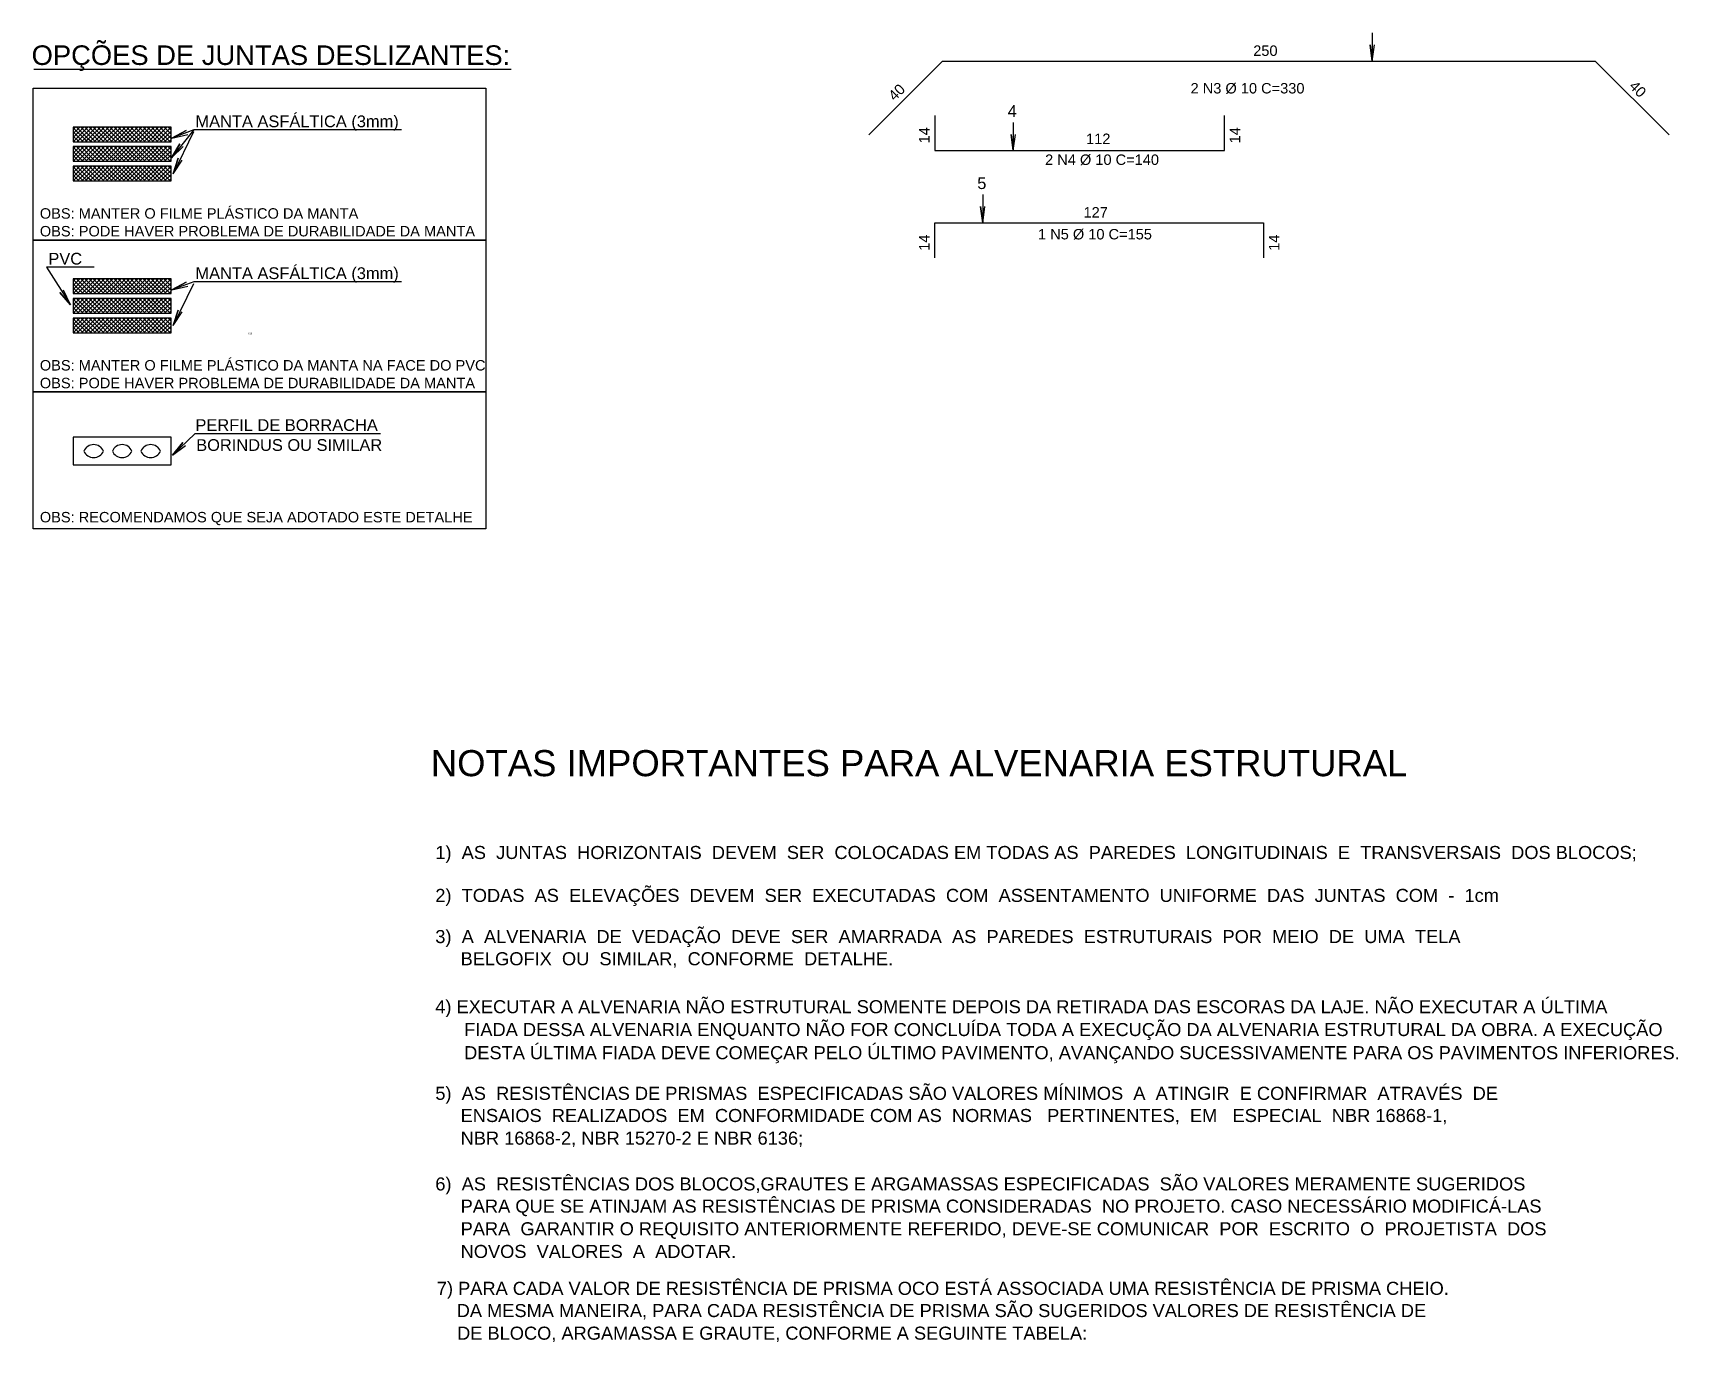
# Model space of a CAD drawing. Extents: x 0 to 119, y 0 to 84.
# Drawn here: x 53.43 to 78.64, y 41.46 to 61.53 of the extents above; entities that cross this region are included whole.
import ezdxf

# ---------------------------------------------------------------- set-up
doc = ezdxf.new("R2010")
doc.units = 0
doc.header["$MEASUREMENT"] = 0
for name, color, linetype in [('1', 3, 'CONTINUOUS'), ('11', 4, 'CONTINUOUS'), ('15', 12, 'CONTINUOUS'), ('25', 130, 'CONTINUOUS'), ('3', 7, 'CONTINUOUS'), ('32', 250, 'CONTINUOUS'), ('4', 5, 'CONTINUOUS'), ('9', 8, 'CONTINUOUS')]:
    doc.layers.add(name, color=color, linetype=linetype)
doc.styles.add('TQS_ARIAL', font='arial.ttf')

msp = doc.modelspace()

# ---------------------------------------------------------------- linework, layer by layer
at = {"layer": '1', "color": 3, "linetype": 'Continuous'}
for p, q in [((54.049614, 57.298795), (54.212442, 57.461623)), ((54.049614, 57.362434), (54.148802, 57.461623)), ((54.049614, 57.426074), (54.085163, 57.461623)), ((55.549614, 57.461623), (54.049614, 57.461623)), ((54.049614, 57.461623), (54.049614, 57.236623)), ((54.235915, 57.264568), (54.049614, 57.45087)), ((54.180577, 57.256268), (54.049614, 57.387231)), ((54.125238, 57.247967), (54.049614, 57.323591)), ((54.069899, 57.239666), (54.049614, 57.259951)), ((54.049614, 57.236623), (55.549614, 57.236623)), ((54.051341, 57.236882), (54.276082, 57.461623)), ((54.072942, 57.236623), (54.069899, 57.239666)), ((54.291254, 57.272869), (54.1025, 57.461623)), ((54.114721, 57.236623), (54.126211, 57.248113)), ((54.136581, 57.236623), (54.125238, 57.247967)), ((54.126211, 57.248113), (54.339721, 57.461623)), ((54.346593, 57.28117), (54.16614, 57.461623)), ((54.178361, 57.236623), (54.201081, 57.259343)), ((54.200221, 57.236623), (54.180577, 57.256268)), ((54.201081, 57.259343), (54.403361, 57.461623)), ((54.401932, 57.289471), (54.229779, 57.461623)), ((54.263861, 57.236623), (54.235915, 57.264568)), ((54.242, 57.236623), (54.275951, 57.270574)), ((54.275951, 57.270574), (54.467, 57.461623)), ((54.3275, 57.236623), (54.291254, 57.272869)), ((54.457271, 57.297772), (54.293419, 57.461623)), ((54.30564, 57.236623), (54.350821, 57.281804)), ((54.39114, 57.236623), (54.346593, 57.28117)), ((54.350821, 57.281804), (54.53064, 57.461623)), ((54.512609, 57.306072), (54.357059, 57.461623)), ((54.36928, 57.236623), (54.425691, 57.293035)), ((54.454779, 57.236623), (54.401932, 57.289471)), ((54.567948, 57.314373), (54.420698, 57.461623)), ((54.425691, 57.293035), (54.59428, 57.461623)), ((54.432919, 57.236623), (54.500561, 57.304265)), ((54.518419, 57.236623), (54.457271, 57.297772)), ((54.623287, 57.322674), (54.484338, 57.461623)), ((54.496559, 57.236623), (54.575432, 57.315496)), ((54.500561, 57.304265), (54.657919, 57.461623)), ((54.582059, 57.236623), (54.512609, 57.306072)), ((54.678626, 57.330975), (54.547977, 57.461623)), ((54.560199, 57.236623), (54.650302, 57.326726)), ((54.645698, 57.236623), (54.567948, 57.314373)), ((54.575432, 57.315496), (54.721559, 57.461623)), ((54.733964, 57.339276), (54.611617, 57.461623)), ((54.709338, 57.236623), (54.623287, 57.322674)), ((54.623838, 57.236623), (54.725172, 57.337957)), ((54.650302, 57.326726), (54.785199, 57.461623)), ((54.789303, 57.347577), (54.675257, 57.461623)), ((54.772977, 57.236623), (54.678626, 57.330975)), ((54.687478, 57.236623), (54.800042, 57.349187)), ((54.725172, 57.337957), (54.848838, 57.461623)), ((54.836617, 57.236623), (54.733964, 57.339276)), ((54.844642, 57.355877), (54.738896, 57.461623)), ((54.751117, 57.236623), (54.874912, 57.360418)), ((54.900257, 57.236623), (54.789303, 57.347577)), ((54.800042, 57.349187), (54.912478, 57.461623)), ((54.899981, 57.364178), (54.802536, 57.461623)), ((54.814757, 57.236623), (54.949782, 57.371648)), ((54.963896, 57.236623), (54.844642, 57.355877)), ((54.95532, 57.372479), (54.866176, 57.461623)), ((54.874912, 57.360418), (54.976117, 57.461623)), ((54.878397, 57.236623), (55.024652, 57.382879)), ((55.027536, 57.236623), (54.899981, 57.364178)), ((55.010658, 57.38078), (54.929815, 57.461623)), ((54.942036, 57.236623), (55.099522, 57.394109)), ((54.949782, 57.371648), (55.039757, 57.461623)), ((55.091176, 57.236623), (54.95532, 57.372479)), ((55.065997, 57.389081), (54.993455, 57.461623)), ((55.005676, 57.236623), (55.174393, 57.40534)), ((55.154815, 57.236623), (55.010658, 57.38078)), ((55.024652, 57.382879), (55.103397, 57.461623)), ((55.121336, 57.397381), (55.057094, 57.461623)), ((55.218455, 57.236623), (55.065997, 57.389081)), ((55.069315, 57.236623), (55.249263, 57.41657)), ((55.099522, 57.394109), (55.167036, 57.461623)), ((55.176675, 57.405682), (55.120734, 57.461623)), ((55.282094, 57.236623), (55.121336, 57.397381)), ((55.132955, 57.236623), (55.324133, 57.427801)), ((55.174393, 57.40534), (55.230676, 57.461623)), ((55.345734, 57.236623), (55.176675, 57.405682)), ((55.232014, 57.413983), (55.184374, 57.461623)), ((55.196595, 57.236623), (55.399003, 57.439032)), ((55.409374, 57.236623), (55.232014, 57.413983)), ((55.287352, 57.422284), (55.248013, 57.461623)), ((55.249263, 57.41657), (55.294315, 57.461623)), ((55.260234, 57.236623), (55.473873, 57.450262)), ((55.473013, 57.236623), (55.287352, 57.422284)), ((55.342691, 57.430585), (55.311653, 57.461623)), ((55.323874, 57.236623), (55.548743, 57.461493)), ((55.324133, 57.427801), (55.357955, 57.461623)), ((55.536653, 57.236623), (55.342691, 57.430585)), ((55.39803, 57.438886), (55.375292, 57.461623)), ((55.387513, 57.236623), (55.549614, 57.398723)), ((55.549614, 57.287302), (55.39803, 57.438886)), ((55.399003, 57.439032), (55.421595, 57.461623)), ((55.453369, 57.447186), (55.438932, 57.461623)), ((55.451153, 57.236623), (55.549614, 57.335084)), ((55.549614, 57.350942), (55.453369, 57.447186)), ((55.473873, 57.450262), (55.485234, 57.461623)), ((55.508708, 57.455487), (55.502572, 57.461623)), ((55.549614, 57.414581), (55.508708, 57.455487)), ((55.514793, 57.236623), (55.549614, 57.271444)), ((55.549614, 57.236623), (55.549614, 57.461623))]:
    msp.add_line(p, q, dxfattribs=at)
at = {"layer": '11', "color": 4, "linetype": 'Continuous'}
for p, q in [((54.049614, 59.926967), (54.212442, 60.089796)), ((54.049614, 59.990607), (54.148802, 60.089796)), ((54.049614, 60.054246), (54.085163, 60.089796)), ((55.549614, 60.089796), (54.049614, 60.089796)), ((54.049614, 60.089796), (54.049614, 59.864796)), ((54.235915, 59.892741), (54.049614, 60.079043)), ((54.180577, 59.88444), (54.049614, 60.015403)), ((54.051341, 59.865055), (54.276082, 60.089796)), ((54.291254, 59.901042), (54.1025, 60.089796)), ((54.126211, 59.876285), (54.339721, 60.089796)), ((54.346593, 59.909342), (54.16614, 60.089796)), ((54.201081, 59.887516), (54.403361, 60.089796)), ((54.401932, 59.917643), (54.229779, 60.089796)), ((54.275951, 59.898746), (54.467, 60.089796)), ((54.457271, 59.925944), (54.293419, 60.089796)), ((54.350821, 59.909977), (54.53064, 60.089796)), ((54.512609, 59.934245), (54.357059, 60.089796)), ((54.567948, 59.942546), (54.420698, 60.089796)), ((54.425691, 59.921207), (54.59428, 60.089796)), ((54.623287, 59.950847), (54.484338, 60.089796)), ((54.500561, 59.932438), (54.657919, 60.089796)), ((54.678626, 59.959147), (54.547977, 60.089796)), ((54.575432, 59.943668), (54.721559, 60.089796)), ((54.733964, 59.967448), (54.611617, 60.089796)), ((54.650302, 59.954899), (54.785199, 60.089796)), ((54.789303, 59.975749), (54.675257, 60.089796)), ((54.725172, 59.966129), (54.848838, 60.089796)), ((54.844642, 59.98405), (54.738896, 60.089796)), ((54.800042, 59.97736), (54.912478, 60.089796)), ((54.899981, 59.992351), (54.802536, 60.089796)), ((54.95532, 60.000651), (54.866176, 60.089796)), ((54.874912, 59.98859), (54.976117, 60.089796)), ((54.878397, 59.864796), (55.024652, 60.011051)), ((55.010658, 60.008952), (54.929815, 60.089796)), ((54.942036, 59.864796), (55.099522, 60.022282)), ((54.949782, 59.999821), (55.039757, 60.089796)), ((55.065997, 60.017253), (54.993455, 60.089796)), ((55.005676, 59.864796), (55.174393, 60.033512)), ((55.154815, 59.864796), (55.010658, 60.008952)), ((55.024652, 60.011051), (55.103397, 60.089796)), ((55.121336, 60.025554), (55.057094, 60.089796)), ((55.218455, 59.864796), (55.065997, 60.017253)), ((55.069315, 59.864796), (55.249263, 60.044743)), ((55.099522, 60.022282), (55.167036, 60.089796)), ((55.176675, 60.033855), (55.120734, 60.089796)), ((55.282094, 59.864796), (55.121336, 60.025554)), ((55.132955, 59.864796), (55.324133, 60.055973)), ((55.174393, 60.033512), (55.230676, 60.089796)), ((55.345734, 59.864796), (55.176675, 60.033855)), ((55.232014, 60.042156), (55.184374, 60.089796)), ((55.196595, 59.864796), (55.399003, 60.067204)), ((55.409374, 59.864796), (55.232014, 60.042156)), ((55.287352, 60.050456), (55.248013, 60.089796)), ((55.249263, 60.044743), (55.294315, 60.089796)), ((55.260234, 59.864796), (55.473873, 60.078434)), ((55.473013, 59.864796), (55.287352, 60.050456)), ((55.342691, 60.058757), (55.311653, 60.089796)), ((55.323874, 59.864796), (55.548743, 60.089665)), ((55.324133, 60.055973), (55.357955, 60.089796)), ((55.536653, 59.864796), (55.342691, 60.058757)), ((55.39803, 60.067058), (55.375292, 60.089796)), ((55.387513, 59.864796), (55.549614, 60.026896)), ((55.549614, 59.915474), (55.39803, 60.067058)), ((55.399003, 60.067204), (55.421595, 60.089796)), ((55.453369, 60.075359), (55.438932, 60.089796)), ((55.549614, 59.979114), (55.453369, 60.075359)), ((55.473873, 60.078434), (55.485234, 60.089796)), ((55.508708, 60.08366), (55.502572, 60.089796)), ((55.549614, 60.042754), (55.508708, 60.08366)), ((55.549614, 59.864796), (55.549614, 60.089796)), ((54.125238, 59.876139), (54.049614, 59.951763)), ((54.069899, 59.867838), (54.049614, 59.888124)), ((54.049614, 59.864796), (55.549614, 59.864796)), ((54.049614, 59.626967), (54.212442, 59.789796)), ((54.049614, 59.690607), (54.148802, 59.789796)), ((54.049614, 59.754246), (54.085163, 59.789796)), ((55.549614, 59.789796), (54.049614, 59.789796)), ((54.049614, 59.789796), (54.049614, 59.564796)), ((54.235915, 59.592741), (54.049614, 59.779043)), ((54.051341, 59.565055), (54.276082, 59.789796)), ((54.072942, 59.864796), (54.069899, 59.867838)), ((54.291254, 59.601042), (54.1025, 59.789796)), ((54.114721, 59.864796), (54.126211, 59.876285)), ((54.136581, 59.864796), (54.125238, 59.876139)), ((54.126211, 59.576285), (54.339721, 59.789796)), ((54.346593, 59.609342), (54.16614, 59.789796)), ((54.178361, 59.864796), (54.201081, 59.887516)), ((54.200221, 59.864796), (54.180577, 59.88444)), ((54.201081, 59.587516), (54.403361, 59.789796)), ((54.401932, 59.617643), (54.229779, 59.789796)), ((54.263861, 59.864796), (54.235915, 59.892741)), ((54.242, 59.864796), (54.275951, 59.898746)), ((54.275951, 59.598746), (54.467, 59.789796)), ((54.3275, 59.864796), (54.291254, 59.901042)), ((54.457271, 59.625944), (54.293419, 59.789796)), ((54.30564, 59.864796), (54.350821, 59.909977)), ((54.39114, 59.864796), (54.346593, 59.909342)), ((54.350821, 59.609977), (54.53064, 59.789796)), ((54.512609, 59.634245), (54.357059, 59.789796)), ((54.36928, 59.864796), (54.425691, 59.921207)), ((54.454779, 59.864796), (54.401932, 59.917643)), ((54.567948, 59.642546), (54.420698, 59.789796)), ((54.425691, 59.621207), (54.59428, 59.789796)), ((54.432919, 59.864796), (54.500561, 59.932438)), ((54.518419, 59.864796), (54.457271, 59.925944)), ((54.623287, 59.650847), (54.484338, 59.789796)), ((54.496559, 59.864796), (54.575432, 59.943668)), ((54.500561, 59.632438), (54.657919, 59.789796)), ((54.582059, 59.864796), (54.512609, 59.934245)), ((54.678626, 59.659147), (54.547977, 59.789796)), ((54.560199, 59.864796), (54.650302, 59.954899)), ((54.645698, 59.864796), (54.567948, 59.942546)), ((54.575432, 59.643668), (54.721559, 59.789796)), ((54.733964, 59.667448), (54.611617, 59.789796)), ((54.709338, 59.864796), (54.623287, 59.950847)), ((54.623838, 59.864796), (54.725172, 59.966129)), ((54.650302, 59.654899), (54.785199, 59.789796)), ((54.789303, 59.675749), (54.675257, 59.789796)), ((54.772977, 59.864796), (54.678626, 59.959147)), ((54.687478, 59.864796), (54.800042, 59.97736)), ((54.725172, 59.666129), (54.848838, 59.789796)), ((54.836617, 59.864796), (54.733964, 59.967448)), ((54.844642, 59.68405), (54.738896, 59.789796)), ((54.751117, 59.864796), (54.874912, 59.98859)), ((54.900257, 59.864796), (54.789303, 59.975749)), ((54.800042, 59.67736), (54.912478, 59.789796)), ((54.899981, 59.692351), (54.802536, 59.789796)), ((54.814757, 59.864796), (54.949782, 59.999821)), ((54.963896, 59.864796), (54.844642, 59.98405)), ((54.95532, 59.700651), (54.866176, 59.789796)), ((54.874912, 59.68859), (54.976117, 59.789796)), ((55.027536, 59.864796), (54.899981, 59.992351)), ((55.010658, 59.708952), (54.929815, 59.789796)), ((54.949782, 59.699821), (55.039757, 59.789796)), ((55.091176, 59.864796), (54.95532, 60.000651)), ((55.065997, 59.717253), (54.993455, 59.789796)), ((55.024652, 59.711051), (55.103397, 59.789796)), ((55.121336, 59.725554), (55.057094, 59.789796)), ((55.099522, 59.722282), (55.167036, 59.789796)), ((55.176675, 59.733855), (55.120734, 59.789796)), ((55.132955, 59.564796), (55.324133, 59.755973)), ((55.174393, 59.733512), (55.230676, 59.789796)), ((55.232014, 59.742156), (55.184374, 59.789796)), ((55.196595, 59.564796), (55.399003, 59.767204)), ((55.287352, 59.750456), (55.248013, 59.789796)), ((55.249263, 59.744743), (55.294315, 59.789796)), ((55.260234, 59.564796), (55.473873, 59.778434)), ((55.473013, 59.564796), (55.287352, 59.750456)), ((55.342691, 59.758757), (55.311653, 59.789796)), ((55.323874, 59.564796), (55.548743, 59.789665)), ((55.324133, 59.755973), (55.357955, 59.789796)), ((55.536653, 59.564796), (55.342691, 59.758757)), ((55.39803, 59.767058), (55.375292, 59.789796)), ((55.549614, 59.615474), (55.39803, 59.767058)), ((55.399003, 59.767204), (55.421595, 59.789796)), ((55.453369, 59.775359), (55.438932, 59.789796)), ((55.451153, 59.864796), (55.549614, 59.963256)), ((55.549614, 59.679114), (55.453369, 59.775359)), ((55.473873, 59.778434), (55.485234, 59.789796)), ((55.508708, 59.78366), (55.502572, 59.789796)), ((55.549614, 59.742754), (55.508708, 59.78366)), ((55.514793, 59.864796), (55.549614, 59.899616)), ((55.549614, 59.564796), (55.549614, 59.789796)), ((54.180577, 59.58444), (54.049614, 59.715403)), ((54.125238, 59.576139), (54.049614, 59.651763)), ((54.069899, 59.567838), (54.049614, 59.588124)), ((54.049614, 59.564796), (55.549614, 59.564796)), ((54.072942, 59.564796), (54.069899, 59.567838)), ((54.114721, 59.564796), (54.126211, 59.576285)), ((54.136581, 59.564796), (54.125238, 59.576139)), ((54.178361, 59.564796), (54.201081, 59.587516)), ((54.200221, 59.564796), (54.180577, 59.58444)), ((54.263861, 59.564796), (54.235915, 59.592741)), ((54.242, 59.564796), (54.275951, 59.598746)), ((54.3275, 59.564796), (54.291254, 59.601042)), ((54.30564, 59.564796), (54.350821, 59.609977)), ((54.39114, 59.564796), (54.346593, 59.609342)), ((54.36928, 59.564796), (54.425691, 59.621207)), ((54.454779, 59.564796), (54.401932, 59.617643)), ((54.432919, 59.564796), (54.500561, 59.632438)), ((54.518419, 59.564796), (54.457271, 59.625944)), ((54.496559, 59.564796), (54.575432, 59.643668)), ((54.582059, 59.564796), (54.512609, 59.634245)), ((54.560199, 59.564796), (54.650302, 59.654899)), ((54.645698, 59.564796), (54.567948, 59.642546)), ((54.709338, 59.564796), (54.623287, 59.650847)), ((54.623838, 59.564796), (54.725172, 59.666129)), ((54.772977, 59.564796), (54.678626, 59.659147)), ((54.687478, 59.564796), (54.800042, 59.67736)), ((54.836617, 59.564796), (54.733964, 59.667448)), ((54.751117, 59.564796), (54.874912, 59.68859)), ((54.900257, 59.564796), (54.789303, 59.675749)), ((54.814757, 59.564796), (54.949782, 59.699821)), ((54.963896, 59.564796), (54.844642, 59.68405)), ((54.878397, 59.564796), (55.024652, 59.711051)), ((55.027536, 59.564796), (54.899981, 59.692351)), ((54.942036, 59.564796), (55.099522, 59.722282)), ((55.091176, 59.564796), (54.95532, 59.700651)), ((55.005676, 59.564796), (55.174393, 59.733512)), ((55.154815, 59.564796), (55.010658, 59.708952)), ((55.218455, 59.564796), (55.065997, 59.717253)), ((55.069315, 59.564796), (55.249263, 59.744743)), ((55.282094, 59.564796), (55.121336, 59.725554)), ((55.345734, 59.564796), (55.176675, 59.733855)), ((55.409374, 59.564796), (55.232014, 59.742156)), ((55.387513, 59.564796), (55.549614, 59.726896)), ((55.451153, 59.564796), (55.549614, 59.663256)), ((55.514793, 59.564796), (55.549614, 59.599616)), ((54.049614, 59.326967), (54.212442, 59.489796)), ((54.049614, 59.390607), (54.148802, 59.489796)), ((54.049614, 59.454246), (54.085163, 59.489796)), ((55.549614, 59.489796), (54.049614, 59.489796)), ((54.049614, 59.489796), (54.049614, 59.264796)), ((54.235915, 59.292741), (54.049614, 59.479043)), ((54.180577, 59.28444), (54.049614, 59.415403)), ((54.125238, 59.276139), (54.049614, 59.351763)), ((54.069899, 59.267838), (54.049614, 59.288124)), ((54.049614, 59.264796), (55.549614, 59.264796)), ((54.051341, 59.265055), (54.276082, 59.489796)), ((54.072942, 59.264796), (54.069899, 59.267838)), ((54.291254, 59.301042), (54.1025, 59.489796)), ((54.114721, 59.264796), (54.126211, 59.276285)), ((54.136581, 59.264796), (54.125238, 59.276139)), ((54.126211, 59.276285), (54.339721, 59.489796)), ((54.346593, 59.309342), (54.16614, 59.489796)), ((54.178361, 59.264796), (54.201081, 59.287516)), ((54.200221, 59.264796), (54.180577, 59.28444)), ((54.201081, 59.287516), (54.403361, 59.489796)), ((54.401932, 59.317643), (54.229779, 59.489796)), ((54.263861, 59.264796), (54.235915, 59.292741)), ((54.242, 59.264796), (54.275951, 59.298746)), ((54.275951, 59.298746), (54.467, 59.489796)), ((54.3275, 59.264796), (54.291254, 59.301042)), ((54.457271, 59.325944), (54.293419, 59.489796)), ((54.30564, 59.264796), (54.350821, 59.309977)), ((54.39114, 59.264796), (54.346593, 59.309342)), ((54.350821, 59.309977), (54.53064, 59.489796)), ((54.512609, 59.334245), (54.357059, 59.489796)), ((54.36928, 59.264796), (54.425691, 59.321207)), ((54.454779, 59.264796), (54.401932, 59.317643)), ((54.567948, 59.342546), (54.420698, 59.489796)), ((54.425691, 59.321207), (54.59428, 59.489796)), ((54.432919, 59.264796), (54.500561, 59.332438)), ((54.518419, 59.264796), (54.457271, 59.325944)), ((54.623287, 59.350847), (54.484338, 59.489796)), ((54.496559, 59.264796), (54.575432, 59.343668)), ((54.500561, 59.332438), (54.657919, 59.489796)), ((54.582059, 59.264796), (54.512609, 59.334245)), ((54.678626, 59.359147), (54.547977, 59.489796)), ((54.560199, 59.264796), (54.650302, 59.354899)), ((54.645698, 59.264796), (54.567948, 59.342546)), ((54.575432, 59.343668), (54.721559, 59.489796)), ((54.733964, 59.367448), (54.611617, 59.489796)), ((54.709338, 59.264796), (54.623287, 59.350847)), ((54.623838, 59.264796), (54.725172, 59.366129)), ((54.650302, 59.354899), (54.785199, 59.489796)), ((54.789303, 59.375749), (54.675257, 59.489796)), ((54.772977, 59.264796), (54.678626, 59.359147)), ((54.687478, 59.264796), (54.800042, 59.37736)), ((54.725172, 59.366129), (54.848838, 59.489796)), ((54.836617, 59.264796), (54.733964, 59.367448)), ((54.844642, 59.38405), (54.738896, 59.489796)), ((54.751117, 59.264796), (54.874912, 59.38859)), ((54.900257, 59.264796), (54.789303, 59.375749)), ((54.800042, 59.37736), (54.912478, 59.489796)), ((54.899981, 59.392351), (54.802536, 59.489796)), ((54.814757, 59.264796), (54.949782, 59.399821)), ((54.963896, 59.264796), (54.844642, 59.38405)), ((54.95532, 59.400651), (54.866176, 59.489796)), ((54.874912, 59.38859), (54.976117, 59.489796)), ((54.878397, 59.264796), (55.024652, 59.411051)), ((55.027536, 59.264796), (54.899981, 59.392351)), ((55.010658, 59.408952), (54.929815, 59.489796)), ((54.942036, 59.264796), (55.099522, 59.422282)), ((54.949782, 59.399821), (55.039757, 59.489796)), ((55.091176, 59.264796), (54.95532, 59.400651)), ((55.065997, 59.417253), (54.993455, 59.489796)), ((55.005676, 59.264796), (55.174393, 59.433512)), ((55.154815, 59.264796), (55.010658, 59.408952)), ((55.024652, 59.411051), (55.103397, 59.489796)), ((55.121336, 59.425554), (55.057094, 59.489796)), ((55.218455, 59.264796), (55.065997, 59.417253)), ((55.069315, 59.264796), (55.249263, 59.444743)), ((55.099522, 59.422282), (55.167036, 59.489796)), ((55.176675, 59.433855), (55.120734, 59.489796)), ((55.282094, 59.264796), (55.121336, 59.425554)), ((55.132955, 59.264796), (55.324133, 59.455973)), ((55.174393, 59.433512), (55.230676, 59.489796)), ((55.345734, 59.264796), (55.176675, 59.433855)), ((55.232014, 59.442156), (55.184374, 59.489796)), ((55.196595, 59.264796), (55.399003, 59.467204)), ((55.409374, 59.264796), (55.232014, 59.442156)), ((55.287352, 59.450456), (55.248013, 59.489796)), ((55.249263, 59.444743), (55.294315, 59.489796)), ((55.260234, 59.264796), (55.473873, 59.478434)), ((55.473013, 59.264796), (55.287352, 59.450456)), ((55.342691, 59.458757), (55.311653, 59.489796)), ((55.323874, 59.264796), (55.548743, 59.489665)), ((55.324133, 59.455973), (55.357955, 59.489796)), ((55.536653, 59.264796), (55.342691, 59.458757)), ((55.39803, 59.467058), (55.375292, 59.489796)), ((55.387513, 59.264796), (55.549614, 59.426896)), ((55.549614, 59.315474), (55.39803, 59.467058)), ((55.399003, 59.467204), (55.421595, 59.489796)), ((55.453369, 59.475359), (55.438932, 59.489796)), ((55.451153, 59.264796), (55.549614, 59.363256)), ((55.549614, 59.379114), (55.453369, 59.475359)), ((55.473873, 59.478434), (55.485234, 59.489796)), ((55.508708, 59.48366), (55.502572, 59.489796)), ((55.549614, 59.442754), (55.508708, 59.48366)), ((55.514793, 59.264796), (55.549614, 59.299616)), ((55.549614, 59.264796), (55.549614, 59.489796)), ((54.049614, 57.598795), (54.212442, 57.761623)), ((54.049614, 57.662434), (54.148802, 57.761623)), ((54.049614, 57.726074), (54.085163, 57.761623)), ((55.549614, 57.761623), (54.049614, 57.761623)), ((54.049614, 57.761623), (54.049614, 57.536623)), ((54.235915, 57.564568), (54.049614, 57.75087)), ((54.051341, 57.536882), (54.276082, 57.761623)), ((54.291254, 57.572869), (54.1025, 57.761623)), ((54.126211, 57.548113), (54.339721, 57.761623)), ((54.346593, 57.58117), (54.16614, 57.761623)), ((54.201081, 57.559343), (54.403361, 57.761623)), ((54.401932, 57.589471), (54.229779, 57.761623)), ((54.275951, 57.570574), (54.467, 57.761623)), ((54.457271, 57.597772), (54.293419, 57.761623)), ((54.350821, 57.581804), (54.53064, 57.761623)), ((54.512609, 57.606072), (54.357059, 57.761623)), ((54.567948, 57.614373), (54.420698, 57.761623)), ((54.425691, 57.593035), (54.59428, 57.761623)), ((54.623287, 57.622674), (54.484338, 57.761623)), ((54.500561, 57.604265), (54.657919, 57.761623)), ((54.678626, 57.630975), (54.547977, 57.761623)), ((54.575432, 57.615496), (54.721559, 57.761623)), ((54.733964, 57.639276), (54.611617, 57.761623)), ((54.650302, 57.626726), (54.785199, 57.761623)), ((54.789303, 57.647577), (54.675257, 57.761623)), ((54.725172, 57.637957), (54.848838, 57.761623)), ((54.844642, 57.655877), (54.738896, 57.761623)), ((54.800042, 57.649187), (54.912478, 57.761623)), ((54.899981, 57.664178), (54.802536, 57.761623)), ((54.95532, 57.672479), (54.866176, 57.761623)), ((54.874912, 57.660418), (54.976117, 57.761623)), ((55.010658, 57.68078), (54.929815, 57.761623)), ((54.949782, 57.671648), (55.039757, 57.761623)), ((55.065997, 57.689081), (54.993455, 57.761623)), ((55.024652, 57.682879), (55.103397, 57.761623)), ((55.121336, 57.697381), (55.057094, 57.761623)), ((55.099522, 57.694109), (55.167036, 57.761623)), ((55.176675, 57.705682), (55.120734, 57.761623)), ((55.174393, 57.70534), (55.230676, 57.761623)), ((55.232014, 57.713983), (55.184374, 57.761623)), ((55.196595, 57.536623), (55.399003, 57.739032)), ((55.287352, 57.722284), (55.248013, 57.761623)), ((55.249263, 57.71657), (55.294315, 57.761623)), ((55.260234, 57.536623), (55.473873, 57.750262)), ((55.342691, 57.730585), (55.311653, 57.761623)), ((55.323874, 57.536623), (55.548743, 57.761493)), ((55.324133, 57.727801), (55.357955, 57.761623)), ((55.39803, 57.738886), (55.375292, 57.761623)), ((55.549614, 57.587302), (55.39803, 57.738886)), ((55.399003, 57.739032), (55.421595, 57.761623)), ((55.453369, 57.747186), (55.438932, 57.761623)), ((55.549614, 57.650942), (55.453369, 57.747186)), ((55.473873, 57.750262), (55.485234, 57.761623)), ((55.508708, 57.755487), (55.502572, 57.761623)), ((55.549614, 57.714581), (55.508708, 57.755487)), ((55.549614, 57.536623), (55.549614, 57.761623)), ((54.180577, 57.556268), (54.049614, 57.687231)), ((54.125238, 57.547967), (54.049614, 57.623591)), ((54.069899, 57.539666), (54.049614, 57.559951)), ((54.049614, 57.536623), (55.549614, 57.536623)), ((54.072942, 57.536623), (54.069899, 57.539666)), ((54.114721, 57.536623), (54.126211, 57.548113)), ((54.136581, 57.536623), (54.125238, 57.547967)), ((54.178361, 57.536623), (54.201081, 57.559343)), ((54.200221, 57.536623), (54.180577, 57.556268)), ((54.263861, 57.536623), (54.235915, 57.564568)), ((54.242, 57.536623), (54.275951, 57.570574)), ((54.3275, 57.536623), (54.291254, 57.572869)), ((54.30564, 57.536623), (54.350821, 57.581804)), ((54.39114, 57.536623), (54.346593, 57.58117)), ((54.36928, 57.536623), (54.425691, 57.593035)), ((54.454779, 57.536623), (54.401932, 57.589471)), ((54.432919, 57.536623), (54.500561, 57.604265)), ((54.518419, 57.536623), (54.457271, 57.597772)), ((54.496559, 57.536623), (54.575432, 57.615496)), ((54.582059, 57.536623), (54.512609, 57.606072)), ((54.560199, 57.536623), (54.650302, 57.626726)), ((54.645698, 57.536623), (54.567948, 57.614373)), ((54.709338, 57.536623), (54.623287, 57.622674)), ((54.623838, 57.536623), (54.725172, 57.637957)), ((54.772977, 57.536623), (54.678626, 57.630975)), ((54.687478, 57.536623), (54.800042, 57.649187)), ((54.836617, 57.536623), (54.733964, 57.639276)), ((54.751117, 57.536623), (54.874912, 57.660418)), ((54.900257, 57.536623), (54.789303, 57.647577)), ((54.814757, 57.536623), (54.949782, 57.671648)), ((54.963896, 57.536623), (54.844642, 57.655877)), ((54.878397, 57.536623), (55.024652, 57.682879)), ((55.027536, 57.536623), (54.899981, 57.664178)), ((54.942036, 57.536623), (55.099522, 57.694109)), ((55.091176, 57.536623), (54.95532, 57.672479)), ((55.005676, 57.536623), (55.174393, 57.70534)), ((55.154815, 57.536623), (55.010658, 57.68078)), ((55.218455, 57.536623), (55.065997, 57.689081)), ((55.069315, 57.536623), (55.249263, 57.71657)), ((55.282094, 57.536623), (55.121336, 57.697381)), ((55.132955, 57.536623), (55.324133, 57.727801)), ((55.345734, 57.536623), (55.176675, 57.705682)), ((55.409374, 57.536623), (55.232014, 57.713983)), ((55.473013, 57.536623), (55.287352, 57.722284)), ((55.536653, 57.536623), (55.342691, 57.730585)), ((55.387513, 57.536623), (55.549614, 57.698723)), ((55.451153, 57.536623), (55.549614, 57.635084)), ((55.514793, 57.536623), (55.549614, 57.571444)), ((54.049614, 56.998795), (54.212442, 57.161623)), ((54.049614, 57.062434), (54.148802, 57.161623)), ((54.049614, 57.126074), (54.085163, 57.161623)), ((55.549614, 57.161623), (54.049614, 57.161623)), ((54.049614, 57.161623), (54.049614, 56.936623)), ((54.235915, 56.964568), (54.049614, 57.15087)), ((54.180577, 56.956268), (54.049614, 57.087231)), ((54.125238, 56.947967), (54.049614, 57.023591)), ((54.051341, 56.936882), (54.276082, 57.161623)), ((54.291254, 56.972869), (54.1025, 57.161623)), ((54.126211, 56.948113), (54.339721, 57.161623)), ((54.346593, 56.98117), (54.16614, 57.161623)), ((54.201081, 56.959343), (54.403361, 57.161623)), ((54.401932, 56.989471), (54.229779, 57.161623)), ((54.275951, 56.970574), (54.467, 57.161623)), ((54.457271, 56.997772), (54.293419, 57.161623)), ((54.30564, 56.936623), (54.350821, 56.981804)), ((54.39114, 56.936623), (54.346593, 56.98117)), ((54.350821, 56.981804), (54.53064, 57.161623)), ((54.512609, 57.006072), (54.357059, 57.161623)), ((54.36928, 56.936623), (54.425691, 56.993035)), ((54.454779, 56.936623), (54.401932, 56.989471)), ((54.567948, 57.014373), (54.420698, 57.161623)), ((54.425691, 56.993035), (54.59428, 57.161623)), ((54.432919, 56.936623), (54.500561, 57.004265)), ((54.518419, 56.936623), (54.457271, 56.997772)), ((54.623287, 57.022674), (54.484338, 57.161623)), ((54.496559, 56.936623), (54.575432, 57.015496)), ((54.500561, 57.004265), (54.657919, 57.161623)), ((54.582059, 56.936623), (54.512609, 57.006072)), ((54.678626, 57.030975), (54.547977, 57.161623)), ((54.560199, 56.936623), (54.650302, 57.026726)), ((54.645698, 56.936623), (54.567948, 57.014373)), ((54.575432, 57.015496), (54.721559, 57.161623)), ((54.733964, 57.039276), (54.611617, 57.161623)), ((54.709338, 56.936623), (54.623287, 57.022674)), ((54.623838, 56.936623), (54.725172, 57.037957)), ((54.650302, 57.026726), (54.785199, 57.161623)), ((54.789303, 57.047577), (54.675257, 57.161623)), ((54.772977, 56.936623), (54.678626, 57.030975)), ((54.687478, 56.936623), (54.800042, 57.049187)), ((54.725172, 57.037957), (54.848838, 57.161623)), ((54.836617, 56.936623), (54.733964, 57.039276)), ((54.844642, 57.055877), (54.738896, 57.161623)), ((54.751117, 56.936623), (54.874912, 57.060418)), ((54.900257, 56.936623), (54.789303, 57.047577)), ((54.800042, 57.049187), (54.912478, 57.161623)), ((54.899981, 57.064178), (54.802536, 57.161623)), ((54.814757, 56.936623), (54.949782, 57.071648)), ((54.963896, 56.936623), (54.844642, 57.055877)), ((54.95532, 57.072479), (54.866176, 57.161623)), ((54.874912, 57.060418), (54.976117, 57.161623)), ((54.878397, 56.936623), (55.024652, 57.082879)), ((55.027536, 56.936623), (54.899981, 57.064178)), ((55.010658, 57.08078), (54.929815, 57.161623)), ((54.942036, 56.936623), (55.099522, 57.094109)), ((54.949782, 57.071648), (55.039757, 57.161623)), ((55.091176, 56.936623), (54.95532, 57.072479)), ((55.065997, 57.089081), (54.993455, 57.161623)), ((55.005676, 56.936623), (55.174393, 57.10534)), ((55.154815, 56.936623), (55.010658, 57.08078)), ((55.024652, 57.082879), (55.103397, 57.161623)), ((55.121336, 57.097381), (55.057094, 57.161623)), ((55.218455, 56.936623), (55.065997, 57.089081)), ((55.069315, 56.936623), (55.249263, 57.11657)), ((55.099522, 57.094109), (55.167036, 57.161623)), ((55.176675, 57.105682), (55.120734, 57.161623)), ((55.282094, 56.936623), (55.121336, 57.097381)), ((55.132955, 56.936623), (55.324133, 57.127801)), ((55.174393, 57.10534), (55.230676, 57.161623)), ((55.345734, 56.936623), (55.176675, 57.105682)), ((55.232014, 57.113983), (55.184374, 57.161623)), ((55.196595, 56.936623), (55.399003, 57.139032)), ((55.409374, 56.936623), (55.232014, 57.113983)), ((55.287352, 57.122284), (55.248013, 57.161623)), ((55.249263, 57.11657), (55.294315, 57.161623)), ((55.260234, 56.936623), (55.473873, 57.150262)), ((55.473013, 56.936623), (55.287352, 57.122284)), ((55.342691, 57.130585), (55.311653, 57.161623)), ((55.323874, 56.936623), (55.548743, 57.161493)), ((55.324133, 57.127801), (55.357955, 57.161623)), ((55.536653, 56.936623), (55.342691, 57.130585)), ((55.39803, 57.138886), (55.375292, 57.161623)), ((55.387513, 56.936623), (55.549614, 57.098723)), ((55.549614, 56.987302), (55.39803, 57.138886)), ((55.399003, 57.139032), (55.421595, 57.161623)), ((55.453369, 57.147186), (55.438932, 57.161623)), ((55.451153, 56.936623), (55.549614, 57.035084)), ((55.549614, 57.050942), (55.453369, 57.147186)), ((55.473873, 57.150262), (55.485234, 57.161623)), ((55.508708, 57.155487), (55.502572, 57.161623)), ((55.549614, 57.114581), (55.508708, 57.155487)), ((55.549614, 56.936623), (55.549614, 57.161623)), ((54.069899, 56.939666), (54.049614, 56.959951)), ((54.049614, 56.936623), (55.549614, 56.936623)), ((54.072942, 56.936623), (54.069899, 56.939666)), ((54.114721, 56.936623), (54.126211, 56.948113)), ((54.136581, 56.936623), (54.125238, 56.947967)), ((54.178361, 56.936623), (54.201081, 56.959343)), ((54.200221, 56.936623), (54.180577, 56.956268)), ((54.263861, 56.936623), (54.235915, 56.964568)), ((54.242, 56.936623), (54.275951, 56.970574)), ((54.3275, 56.936623), (54.291254, 56.972869)), ((55.514793, 56.936623), (55.549614, 56.971444))]:
    msp.add_line(p, q, dxfattribs=at)
at = {"layer": '3', "color": 7, "linetype": 'Continuous'}
msp.add_line((53.446275, 60.978404), (60.759978, 60.978404), dxfattribs=at)
for points in [[(53.434168, 60.68603), (60.373721, 60.68603), (60.373721, 58.357857), (53.434168, 58.357857), (53.434168, 60.68603)], [(55.892949, 60.042998), (55.55485, 59.618716), (55.683798, 59.832895), (55.55485, 59.618716), (55.734838, 59.792222)], [(59.080364, 60.047065), (55.89619, 60.047065), (55.561013, 59.919698), (55.781119, 60.038247), (55.561013, 59.919698), (55.804301, 59.97724)], [(55.892949, 60.01648), (55.581367, 59.373428), (55.66008, 59.610714), (55.581367, 59.373428), (55.718812, 59.582256)], [(53.434168, 58.357857), (60.373721, 58.357857), (60.373721, 56.029685), (53.434168, 56.029685), (53.434168, 58.357857)], [(54.36948, 57.942676), (53.639394, 57.942676), (54.006572, 57.362023), (53.84652, 57.554073), (54.006572, 57.362023), (53.90168, 57.588953)], [(59.080364, 57.718893), (55.89619, 57.718893), (55.561013, 57.591526), (55.781119, 57.710074), (55.561013, 57.591526), (55.804301, 57.649067)], [(55.892949, 57.688308), (55.581367, 57.045256), (55.66008, 57.282541), (55.581367, 57.045256), (55.718812, 57.254084)], [(53.434168, 56.029685), (60.373721, 56.029685), (60.373721, 53.931127), (53.434168, 53.931127), (53.434168, 56.029685)], [(58.757304, 55.386066), (55.915597, 55.386066), (55.570251, 55.060454), (55.728206, 55.254232), (55.570251, 55.060454), (55.772978, 55.206747)]]:
    msp.add_lwpolyline(points, dxfattribs=at)
at = {"layer": '32', "color": 250, "linetype": 'Continuous'}
for points in [[(73.956102, 61.533267), (73.956102, 61.100318), (73.923471, 61.34818), (73.956102, 61.100318), (73.988734, 61.34818)], [(68.45481, 60.160998), (68.45481, 59.728049), (68.422179, 59.975911), (68.45481, 59.728049), (68.487442, 59.975911)], [(67.987606, 59.055), (67.987606, 58.622051), (67.954975, 58.869912), (67.987606, 58.622051), (68.020238, 58.869912)]]:
    msp.add_lwpolyline(points, dxfattribs=at)
at = {"layer": '4', "color": 5, "linetype": 'Continuous'}
for p, q in [((66.240417, 59.968948), (67.371788, 61.100318)), ((67.371788, 61.100318), (77.371971, 61.100318)), ((77.371971, 61.100318), (78.503342, 59.968948)), ((67.25197, 60.26894), (67.25197, 59.72894)), ((71.69197, 59.72894), (71.69197, 60.26894)), ((67.25197, 59.72894), (71.69197, 59.72894)), ((67.25179, 58.082051), (67.25179, 58.622051)), ((67.25179, 58.622051), (72.29179, 58.622051)), ((72.29179, 58.622051), (72.29179, 58.082051))]:
    msp.add_line(p, q, dxfattribs=at)
at = {"layer": '9', "color": 8, "linetype": 'Continuous'}
for p, q in [((55.549614, 55.33365), (54.049614, 55.33365)), ((54.049614, 55.33365), (54.049614, 54.908451)), ((55.549614, 54.908451), (55.549614, 55.33365)), ((54.049614, 54.908451), (55.549614, 54.908451))]:
    msp.add_line(p, q, dxfattribs=at)
for centre, start, end in [((54.363141, 55.05855), 22.619865, 157.380135), ((54.799614, 55.05855), 22.619865, 157.380135), ((55.236086, 55.05855), 22.619865, 157.380135), ((54.363141, 55.18355), 202.619865, 337.380135), ((54.799614, 55.18355), 202.619865, 337.380135), ((55.236086, 55.18355), 202.619865, 337.380135)]:
    msp.add_arc(centre, 0.1625, start, end, dxfattribs=at)

# ---------------------------------------------------------------- texts
at = {"layer": '15', "color": 12, "linetype": 'Continuous', "style": 'TQS_ARIAL'}
for s, height, p in [('OBS: RECOMENDAMOS QUE SEJA ADOTADO ESTE DETALHE', 0.16, (53.538311, 54.028794)), ('NOTAS IMPORTANTES PARA ALVENARIA ESTRUTURAL', 0.4, (59.529676, 50.137253))]:
    msp.add_text(s, height=height, dxfattribs=at).set_placement(p)
at = {"layer": '25', "color": 130, "linetype": 'Continuous', "style": 'TQS_ARIAL'}
msp.add_text('T29', height=0.02668, dxfattribs=at).set_placement((56.728567, 56.912543))
at = {"layer": '3', "color": 7, "linetype": 'Continuous', "style": 'TQS_ARIAL'}
for s, height, p in [('OPÇÕES DE JUNTAS DESLIZANTES:', 0.3, (53.412287, 61.041711)), ('MANTA ASFÁLTICA (3mm)', 0.18, (55.923004, 60.087287)), ('OBS: MANTER O FILME PLÁSTICO DA MANTA', 0.16, (53.538311, 58.685139)), ('OBS: PODE HAVER PROBLEMA DE DURABILIDADE DA MANTA', 0.16, (53.538311, 58.413139)), ('PVC', 0.18, (53.669281, 57.981101)), ('MANTA ASFÁLTICA (3mm)', 0.18, (55.923004, 57.759114)), ('OBS: MANTER O FILME PLÁSTICO DA MANTA NA FACE DO PVC', 0.16, (53.538311, 56.356966)), ('OBS: PODE HAVER PROBLEMA DE DURABILIDADE DA MANTA', 0.16, (53.538311, 56.084966)), ('PERFIL DE BORRACHA', 0.18, (55.923004, 55.430942)), ('BORINDUS OU SIMILAR', 0.18, (55.934795, 55.124373)), (' 1)  AS  JUNTAS  HORIZONTAIS  DEVEM  SER  COLOCADAS EM TODAS AS  PAREDES  LONGITUDINAIS  E  TRANSVERSAIS  DOS BLOCOS;', 0.2, (59.520987, 48.867578)), (' 2)  TODAS  AS  ELEVAÇÕES  DEVEM  SER  EXECUTADAS  COM  ASSENTAMENTO  UNIFORME  DAS  JUNTAS  COM  -  1cm', 0.2, (59.520987, 48.209684)), (' 3)  A  ALVENARIA  DE  VEDAÇÃO  DEVE  SER  AMARRADA  AS  PAREDES  ESTRUTURAIS  POR  MEIO  DE  UMA  TELA', 0.2, (59.520987, 47.578678)), ('      BELGOFIX  OU  SIMILAR,  CONFORME  DETALHE. ', 0.2, (59.520987, 47.238679)), ('4) EXECUTAR A ALVENARIA NÃO ESTRUTURAL SOMENTE DEPOIS DA RETIRADA DAS ESCORAS DA LAJE. NÃO EXECUTAR A ÚLTIMA', 0.2, (59.598034, 46.503441)), ('      FIADA DESSA ALVENARIA ENQUANTO NÃO FOR CONCLUÍDA TODA A EXECUÇÃO DA ALVENARIA ESTRUTURAL DA OBRA. A EXECUÇÃO', 0.2, (59.574841, 46.152876)), ('      DESTA ÚLTIMA FIADA DEVE COMEÇAR PELO ÚLTIMO PAVIMENTO, AVANÇANDO SUCESSIVAMENTE PARA OS PAVIMENTOS INFERIORES.', 0.2, (59.574841, 45.79831)), (' 5)  AS  RESISTÊNCIAS DE PRISMAS  ESPECIFICADAS SÃO VALORES MÍNIMOS  A  ATINGIR  E CONFIRMAR  ATRAVÉS  DE', 0.2, (59.520987, 45.175292)), ('      ENSAIOS  REALIZADOS  EM  CONFORMIDADE COM AS  NORMAS   PERTINENTES,  EM   ESPECIAL  NBR 16868-1,', 0.2, (59.520987, 44.835292)), ('      NBR 16868-2, NBR 15270-2 E NBR 6136;', 0.2, (59.520987, 44.487923)), (' 6)  AS  RESISTÊNCIAS DOS BLOCOS,GRAUTES E ARGAMASSAS ESPECIFICADAS  SÃO VALORES MERAMENTE SUGERIDOS', 0.2, (59.520987, 43.785818)), ('      PARA QUE SE ATINJAM AS RESISTÊNCIAS DE PRISMA CONSIDERADAS  NO PROJETO. CASO NECESSÁRIO MODIFICÁ-LAS', 0.2, (59.520987, 43.445818)), ('      PARA  GARANTIR O REQUISITO ANTERIORMENTE REFERIDO, DEVE-SE COMUNICAR  POR  ESCRITO  O  PROJETISTA  DOS', 0.2, (59.520987, 43.09845)), ('      NOVOS  VALORES  A  ADOTAR.', 0.2, (59.520987, 42.751081)), (' 7) PARA CADA VALOR DE RESISTÊNCIA DE PRISMA OCO ESTÁ ASSOCIADA UMA RESISTÊNCIA DE PRISMA CHEIO. ', 0.2, (59.54418, 42.185537)), ('DA MESMA MANEIRA, PARA CADA RESISTÊNCIA DE PRISMA SÃO SUGERIDOS VALORES DE RESISTÊNCIA DE ', 0.2, (59.926211, 41.844711)), ('     DE BLOCO, ARGAMASSA E GRAUTE, CONFORME A SEGUINTE TABELA:', 0.2, (59.54418, 41.498168))]:
    msp.add_text(s, height=height, dxfattribs=at).set_placement(p)
at = {"layer": '32', "color": 250, "linetype": 'Continuous', "style": 'TQS_ARIAL'}
for s, p in [('4', (68.370419, 60.24539)), ('5', (67.903214, 59.139392))]:
    msp.add_text(s, height=0.18, dxfattribs=at).set_placement(p)
at = {"layer": '4', "color": 5, "linetype": 'Continuous', "style": 'TQS_ARIAL'}
for s, p in [('250', (72.131879, 61.180318)), ('2 N3 %%c 10 C=330', (71.171879, 60.604318)), ('112', (69.570862, 59.829723)), ('2 N4 %%c 10 C=140', (68.942643, 59.509204)), ('127', (69.53179, 58.702051)), ('1 N5 %%c 10 C=155', (68.834366, 58.366679))]:
    msp.add_text(s, height=0.16, dxfattribs=at).set_placement(p)
for s, rotation, p in [('40', 315, (77.881088, 60.704339)), ('40', 45, (66.636397, 60.478065)), ('14', 90, (67.17197, 59.83894)), ('14', 90, (71.93197, 59.83894)), ('14', 90, (67.17179, 58.192051)), ('14', 90, (72.53179, 58.192051))]:
    msp.add_text(s, height=0.16, rotation=rotation, dxfattribs=at).set_placement(p)

doc.saveas('drawing.dxf')
